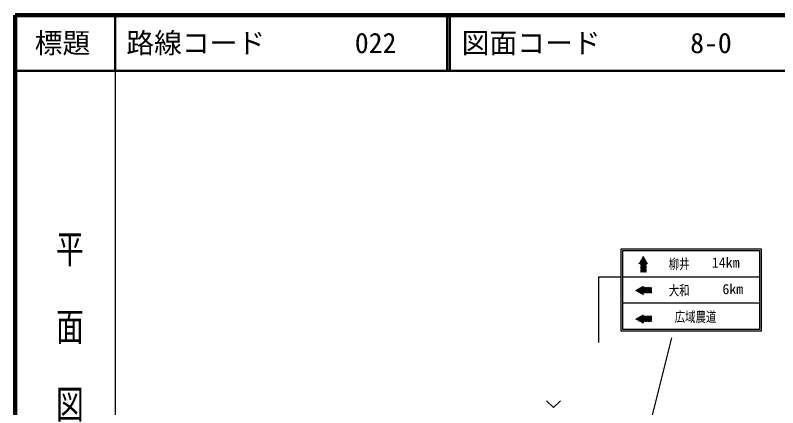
# Model space of a CAD drawing. Units: millimetres, scale not verified. Extents: x 40000 to 680000, y 20000 to 380000.
# Drawn here: x 40000 to 177284, y 309269 to 380000 of the extents above; entities that cross this region are included whole.
import ezdxf
from ezdxf.enums import TextEntityAlignment as Align

# ---------------------------------------------------------------- set-up
doc = ezdxf.new("R2010")
doc.units = ezdxf.units.MM
doc.header["$LTSCALE"] = 1000
for name, color, linetype, lineweight in [('M-BGD', 7, 'Continuous', 25), ('M-STR-STRC', 7, 'Continuous', 25), ('M-TTL', 2, 'Continuous', 140), ('M-TTL-BAND', 7, 'Continuous', 25), ('M-TTL-LINE', 7, 'Continuous', 50)]:
    doc.layers.add(name, color=color, linetype=linetype, lineweight=lineweight)
doc.layers.add('M-TTL-TXT', color=7, linetype='Continuous')
doc.styles.add('@ＭＳ ゴシック', font='')
doc.styles.add('ＭＳ ゴシック', font='')
doc.styles.get('@ＭＳ ゴシック').set_extended_font_data('@MS Gothic')
doc.styles.get('ＭＳ ゴシック').set_extended_font_data('MS Gothic')

msp = doc.modelspace()

# ---------------------------------------------------------------- linework, layer by layer
at = {"layer": 'M-BGD'}
for p, q in [((135665, 310516), (136925, 309306)), ((136925, 309306), (138185, 310516))]:
    msp.add_line(p, q, dxfattribs=at)
at = {"layer": 'M-STR-STRC'}
for p, q in [((149080, 323079), (149080, 337896)), ((149080, 337896), (174280, 337896)), ((174280, 337896), (174280, 323079)), ((149382, 323381), (149382, 337594)), ((149382, 337594), (173977, 337594)), ((152937, 336467), (153627, 335225)), ((153012, 336602), (153777, 335225)), ((173977, 337594), (173977, 323381)), ((152262, 335253), (152278, 335225)), ((152337, 335388), (152428, 335225)), ((152412, 335523), (152577, 335225)), ((152487, 335658), (153567, 333713)), ((152562, 335792), (153591, 333941)), ((152583, 335216), (153417, 333713)), ((152637, 335927), (153591, 334211)), ((152712, 336062), (153591, 334480)), ((152787, 336197), (153591, 334750)), ((152862, 336332), (153591, 335020)), ((152583, 334946), (153268, 333713)), ((152583, 334676), (153118, 333713)), ((152583, 334406), (152968, 333713)), ((152583, 334136), (152818, 333713)), ((152583, 333866), (152668, 333713)), ((145048, 321027), (145048, 332856)), ((145048, 332856), (149080, 332856)), ((149382, 332856), (173977, 332856)), ((151710, 330412), (153087, 331177)), ((151844, 330337), (153087, 331027)), ((151979, 330262), (153291, 330991)), ((152114, 330187), (153561, 330991)), ((152249, 330112), (153831, 330991)), ((152384, 330038), (154101, 330991)), ((152519, 329963), (154371, 330991)), ((152654, 329888), (154599, 330968)), ((152789, 329813), (153087, 329978)), ((152924, 329738), (153087, 329828)), ((153059, 329663), (153087, 329678)), ((153096, 329983), (154599, 330818)), ((153366, 329983), (154599, 330668)), ((153636, 329983), (154599, 330518)), ((153905, 329983), (154599, 330368)), ((154175, 329983), (154599, 330218)), ((154445, 329983), (154599, 330069)), ((173977, 328119), (149382, 328119)), ((151743, 325249), (153120, 326014)), ((151877, 325174), (153120, 325864)), ((152012, 325099), (153324, 325828)), ((152147, 325024), (153594, 325828)), ((152282, 324949), (153864, 325828)), ((152417, 324874), (154134, 325828)), ((152552, 324799), (154404, 325828)), ((152687, 324724), (154632, 325805)), ((153129, 324820), (154632, 325655)), ((153399, 324820), (154632, 325505)), ((152822, 324649), (153120, 324815)), ((152957, 324574), (153120, 324665)), ((153092, 324499), (153120, 324515)), ((153668, 324820), (154632, 325355)), ((153938, 324820), (154632, 325205)), ((154208, 324820), (154632, 325055)), ((154478, 324820), (154632, 324905)), ((174280, 323079), (149080, 323079)), ((173977, 323381), (149382, 323381)), ((149215, 285582), (158200, 321857))]:
    msp.add_line(p, q, dxfattribs=at)
at = {"layer": 'M-TTL'}
for p, q in [((40000, 380000), (40000, 20000)), ((680000, 380000), (40000, 380000))]:
    msp.add_line(p, q, dxfattribs=at)
at = {"layer": 'M-TTL-BAND'}
msp.add_line((58000, 370000), (58000, 20000), dxfattribs=at)
at = {"layer": 'M-TTL-LINE'}
for p, q in [((58000, 380000), (58000, 370000)), ((117750, 380000), (117750, 370000)), ((118250, 380000), (118250, 370000)), ((40000, 370000), (680000, 370000))]:
    msp.add_line(p, q, dxfattribs=at)

# ---------------------------------------------------------------- texts
at = {"layer": 'M-STR-STRC', "style": 'ＭＳ ゴシック', "width": 0.75}
for s, p in [('柳井', (157682, 333663)), ('大和', (157682, 328926))]:
    msp.add_text(s, height=1833, rotation=1, dxfattribs=at).set_placement(p, align=Align.BOTTOM_LEFT)
at = {"layer": 'M-STR-STRC', "style": 'ＭＳ ゴシック'}
for s, p in [('14km', (165420, 333976)), ('6km', (167323, 329191))]:
    msp.add_text(s, height=1833, dxfattribs=at).set_placement(p, align=Align.BOTTOM_LEFT)
at = {"layer": 'M-STR-STRC', "style": 'ＭＳ ゴシック', "width": 0.75}
msp.add_text('広域農道', height=1833, dxfattribs=at).set_placement((158733, 324198), align=Align.BOTTOM_LEFT)
at = {"layer": 'M-TTL-BAND', "style": '@ＭＳ ゴシック', "width": 1.4}
msp.add_text('平  面  図', height=3666, rotation=270, dxfattribs=at).set_placement((49777, 306475), align=Align.MIDDLE_RIGHT)
at = {"layer": 'M-TTL-TXT', "style": 'ＭＳ ゴシック'}
msp.add_text('標題', height=3666, dxfattribs=at).set_placement((48500, 375000), align=Align.MIDDLE_CENTER)
for s, p in [('路線コード', (60000, 375000)), ('022', (101142, 375000)), ('022', (101142, 375000)), ('図面コード', (120380, 375000)), ('8-0', (161521, 375000)), ('8-0', (161521, 375000))]:
    msp.add_text(s, height=3666, dxfattribs=at).set_placement(p, align=Align.MIDDLE_LEFT)

doc.saveas('drawing.dxf')
